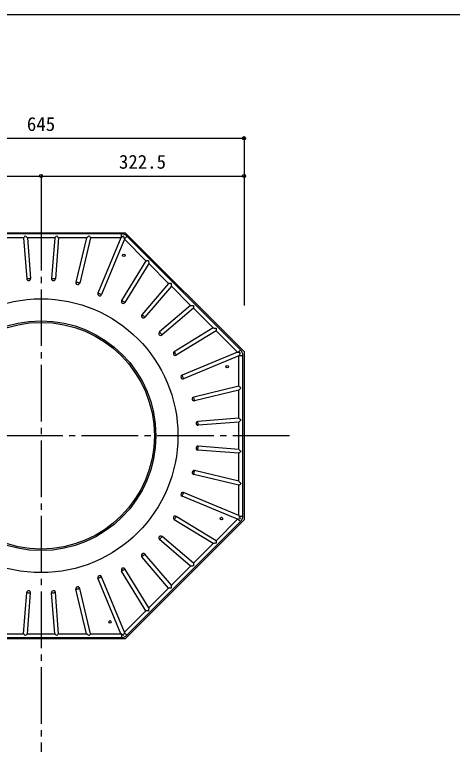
# Model space of a CAD drawing. Units: millimetres at full size, sheet at 1:10; details may follow other scales. Extents: x -1447 to 1393, y -1005 to 983.
# Drawn here: x -721 to -27, y -199 to 983 of the extents above; entities that cross this region are included whole.
import ezdxf
from ezdxf.enums import TextEntityAlignment as Align

# ---------------------------------------------------------------- set-up
doc = ezdxf.new("R2010")
doc.units = ezdxf.units.MM
doc.header["$LTSCALE"] = 10
doc.header["$PDMODE"] = 32
doc.header["$PDSIZE"] = 5
doc.linetypes.add('CHAIN2', pattern=[12, 9, -1, 1, -1])
for name, color, linetype in [('0-0_Defpoints', 7, 'Continuous'), ('1-0', 7, 'Continuous'), ('1-1', 7, 'CHAIN2'), ('1-8', 7, 'Continuous')]:
    doc.layers.add(name, color=color, linetype=linetype)
doc.styles.add('ＭＳ ゴシック', font='')
doc.styles.get('ＭＳ ゴシック').set_extended_font_data('MS Gothic')

msp = doc.modelspace()

# ---------------------------------------------------------------- linework, layer by layer
at = {"layer": '0-0_Defpoints'}
msp.add_lwpolyline([(-1446.63, -1004.65), (1393.37, -1004.65), (1393.37, 983.35), (-1446.63, 983.35)], close=True, dxfattribs=at)
at = {"layer": '1-0'}
for p, q in [((-813.27, 637.44), (-546.1, 637.44)), ((-552.08, 635.56), (-807.29, 635.56)), ((-707.54, 629.36), (-751.98, 629.36)), ((-707.54, 629.36), (-702.4, 564.05)), ((-658.05, 629.36), (-701.32, 629.36)), ((-658.05, 629.36), (-663.15, 564.54)), ((-607.39, 629.36), (-651.83, 629.36)), ((-607.39, 629.36), (-624.31, 558.88)), ((-552.8, 629.36), (-601.01, 629.36)), ((-552.8, 629.36), (-589.26, 541.35)), ((-552.08, 629.84), (-552.08, 635.56)), ((-512.99, 592.9), (-547.08, 626.99)), ((-357.19, 448.52), (-546.1, 637.44)), ((-362.74, 451.42), (-543.21, 631.88)), ((-512.99, 592.9), (-551.64, 529.83)), ((-477.05, 556.96), (-508.48, 588.39)), ((-477.05, 556.96), (-519.6, 507.15)), ((-442.06, 521.97), (-472.66, 552.57)), ((-442.06, 521.97), (-491.5, 479.74)), ((-406.24, 486.14), (-437.66, 517.57)), ((-406.24, 486.14), (-468.04, 448.27)), ((-367.64, 447.55), (-401.73, 481.64)), ((-367.64, 447.55), (-455.64, 411.1)), ((-365.27, 393.61), (-365.27, 441.82)), ((-364.78, 442.55), (-359.07, 442.55)), ((-359.07, 187.33), (-359.07, 442.55)), ((-357.19, 448.52), (-357.19, 181.36)), ((-365.27, 393.61), (-437.19, 376.34)), ((-365.27, 342.79), (-365.27, 387.24)), ((-365.27, 342.79), (-430.57, 337.65)), ((-365.27, 293.3), (-365.27, 336.57)), ((-365.27, 293.3), (-430.08, 298.4)), ((-365.27, 242.64), (-365.27, 287.08)), ((-365.27, 242.64), (-435.74, 259.56)), ((-365.27, 188.06), (-365.27, 236.27)), ((-365.27, 188.06), (-453.27, 224.51)), ((-546.1, -7.56), (-357.19, 181.36)), ((-543.21, -2), (-362.74, 178.46)), ((-401.73, 148.24), (-464.8, 186.89)), ((-401.73, 148.24), (-367.64, 182.33)), ((-437.66, 112.31), (-487.47, 154.85)), ((-437.66, 112.31), (-406.24, 143.73)), ((-472.66, 77.31), (-514.88, 126.75)), ((-472.66, 77.31), (-442.06, 107.91)), ((-508.48, 41.49), (-546.35, 103.29)), ((-547.08, 2.89), (-583.53, 90.9)), ((-601.01, 0.52), (-618.28, 72.44)), ((-508.48, 41.49), (-477.05, 72.91)), ((-701.32, 0.52), (-696.22, 65.34)), ((-651.83, 0.52), (-656.97, 65.82)), ((-547.08, 2.89), (-512.99, 36.98)), ((-751.98, 0.52), (-707.54, 0.52)), ((-701.32, 0.52), (-658.05, 0.52)), ((-651.83, 0.52), (-607.39, 0.52)), ((-601.01, 0.52), (-552.8, 0.52)), ((-552.08, 0.04), (-552.08, -5.68)), ((-546.1, -7.56), (-813.27, -7.56)), ((-807.29, -5.68), (-552.08, -5.68))]:
    msp.add_line(p, q, dxfattribs=at)
for points in [[(-707.54, 629.36), (-707.1, 629.83), (-706.58, 630.4), (-705.98, 631.04), (-705.34, 631.74), (-704.67, 632.46)], [(-704.67, 632.46), (-703.9, 631.74), (-703.14, 631.04), (-702.45, 630.4), (-701.83, 629.83), (-701.32, 629.36)], [(-701.32, 629.36), (-696.22, 564.54), (-696.83, 564.49), (-697.57, 564.43), (-698.42, 564.37), (-699.31, 564.3), (-700.2, 564.23), (-701.05, 564.16), (-701.79, 564.1), (-702.4, 564.05)], [(-651.83, 629.36), (-656.97, 564.05), (-657.58, 564.1), (-658.32, 564.16), (-659.17, 564.23), (-660.06, 564.3), (-660.96, 564.37), (-661.8, 564.43), (-662.55, 564.49), (-663.15, 564.54)], [(-658.05, 629.36), (-657.54, 629.83), (-656.92, 630.4), (-656.23, 631.04), (-655.48, 631.74), (-654.7, 632.46)], [(-654.7, 632.46), (-654.03, 631.74), (-653.39, 631.04), (-652.79, 630.4), (-652.27, 629.83), (-651.83, 629.36)], [(-601.01, 629.36), (-618.28, 557.43), (-618.87, 557.57), (-619.6, 557.75), (-620.42, 557.95), (-621.29, 558.16), (-622.17, 558.37), (-622.99, 558.56), (-623.72, 558.74), (-624.31, 558.88)], [(-607.39, 629.36), (-606.79, 629.83), (-606.07, 630.4), (-605.25, 631.04), (-604.37, 631.74), (-603.46, 632.46)], [(-603.46, 632.46), (-602.89, 631.74), (-602.34, 631.04), (-601.83, 630.4), (-601.39, 629.83), (-601.01, 629.36)], [(-547.25, 627.84), (-547.19, 627.53), (-547.13, 627.25), (-547.08, 626.99), (-583.53, 538.98), (-584.09, 539.21), (-584.78, 539.5), (-585.56, 539.83), (-586.39, 540.17), (-587.22, 540.51), (-588, 540.84), (-588.69, 541.12), (-589.26, 541.35)], [(-552.8, 629.36), (-552.58, 629.51), (-552.34, 629.67), (-552.08, 629.84)], [(-547.25, 627.84), (-546.79, 628.3), (-546.27, 628.82), (-545.71, 629.38), (-545.14, 629.95), (-544.57, 630.51), (-544.05, 631.04), (-543.59, 631.5), (-543.21, 631.88)], [(-512.99, 592.9), (-512.39, 592.97), (-511.67, 593.05), (-510.86, 593.15), (-509.98, 593.25), (-509.07, 593.36)], [(-509.07, 593.36), (-508.93, 592.21), (-508.8, 591.09), (-508.68, 590.06), (-508.57, 589.15), (-508.48, 588.39)], [(-508.48, 588.39), (-546.35, 526.59), (-546.87, 526.91), (-547.51, 527.3), (-548.23, 527.74), (-548.99, 528.21), (-549.76, 528.68), (-550.48, 529.12), (-551.12, 529.51), (-551.64, 529.83)], [(-477.05, 556.96), (-476.41, 556.99), (-475.64, 557.02), (-474.76, 557.05), (-473.82, 557.09), (-472.84, 557.13)], [(-472.84, 557.13), (-472.79, 556.07), (-472.75, 555.05), (-472.72, 554.1), (-472.68, 553.26), (-472.66, 552.57)], [(-472.66, 552.57), (-514.88, 503.13), (-515.34, 503.52), (-515.91, 504.01), (-516.56, 504.56), (-517.24, 505.14), (-517.92, 505.72), (-518.57, 506.27), (-519.13, 506.76), (-519.6, 507.15)], [(-442.06, 521.97), (-441.36, 521.94), (-440.52, 521.91), (-439.58, 521.87), (-438.56, 521.83), (-437.5, 521.79)], [(-437.5, 521.79), (-437.53, 520.81), (-437.57, 519.86), (-437.61, 518.99), (-437.64, 518.22), (-437.66, 517.57)], [(-437.66, 517.57), (-487.47, 475.03), (-487.87, 475.49), (-488.35, 476.06), (-488.9, 476.7), (-489.49, 477.38), (-490.07, 478.07), (-490.62, 478.71), (-491.1, 479.28), (-491.5, 479.74)], [(-406.24, 486.14), (-405.48, 486.05), (-404.56, 485.95), (-403.53, 485.82), (-402.42, 485.69), (-401.26, 485.56)], [(-401.26, 485.56), (-401.37, 484.65), (-401.48, 483.77), (-401.57, 482.95), (-401.66, 482.24), (-401.73, 481.64)], [(-401.73, 481.64), (-464.8, 442.99), (-465.11, 443.51), (-465.5, 444.14), (-465.95, 444.87), (-466.42, 445.63), (-466.88, 446.4), (-467.33, 447.12), (-467.72, 447.76), (-468.04, 448.27)], [(-366.78, 447.38), (-366.33, 447.83), (-365.81, 448.35), (-365.25, 448.91), (-364.67, 449.49), (-364.11, 450.05), (-363.59, 450.58), (-363.12, 451.04), (-362.74, 451.42)], [(-364.78, 442.55), (-364.96, 442.29), (-365.12, 442.04), (-365.27, 441.82), (-453.27, 405.37), (-453.5, 405.93), (-453.79, 406.62), (-454.11, 407.4), (-454.46, 408.23), (-454.8, 409.06), (-455.12, 409.84), (-455.41, 410.53), (-455.64, 411.1)], [(-367.64, 447.55), (-367.38, 447.5), (-367.09, 447.44), (-366.78, 447.38)], [(-365.27, 393.61), (-364.79, 393.24), (-364.22, 392.79), (-363.58, 392.28), (-362.89, 391.74), (-362.17, 391.17)], [(-362.17, 391.17), (-362.89, 390.26), (-363.58, 389.37), (-364.22, 388.56), (-364.79, 387.84), (-365.27, 387.24)], [(-365.27, 387.24), (-435.74, 370.32), (-435.89, 370.91), (-436.06, 371.63), (-436.26, 372.46), (-436.47, 373.33), (-436.68, 374.2), (-436.87, 375.03), (-437.05, 375.75), (-437.19, 376.34)], [(-365.27, 336.57), (-430.08, 331.47), (-430.13, 332.08), (-430.19, 332.83), (-430.26, 333.67), (-430.33, 334.56), (-430.4, 335.46), (-430.46, 336.3), (-430.52, 337.05), (-430.57, 337.65)], [(-365.27, 342.79), (-364.79, 342.36), (-364.22, 341.83), (-363.58, 341.24), (-362.89, 340.59), (-362.17, 339.93)], [(-362.17, 339.93), (-362.89, 339.15), (-363.58, 338.4), (-364.22, 337.7), (-364.79, 337.09), (-365.27, 336.57)], [(-365.27, 287.08), (-430.57, 292.22), (-430.52, 292.83), (-430.46, 293.58), (-430.4, 294.42), (-430.33, 295.31), (-430.26, 296.21), (-430.19, 297.05), (-430.13, 297.8), (-430.08, 298.4)], [(-365.27, 293.3), (-364.79, 292.79), (-364.22, 292.18), (-363.58, 291.48), (-362.89, 290.73), (-362.17, 289.95)], [(-362.17, 289.95), (-362.89, 289.28), (-363.58, 288.64), (-364.22, 288.05), (-364.79, 287.52), (-365.27, 287.08)], [(-365.27, 236.27), (-437.19, 253.53), (-437.05, 254.12), (-436.87, 254.85), (-436.68, 255.68), (-436.47, 256.55), (-436.26, 257.42), (-436.06, 258.24), (-435.89, 258.97), (-435.74, 259.56)], [(-365.27, 242.64), (-364.79, 242.04), (-364.22, 241.32), (-363.58, 240.5), (-362.89, 239.62), (-362.17, 238.71)], [(-362.17, 238.71), (-362.89, 238.14), (-363.58, 237.59), (-364.22, 237.09), (-364.79, 236.64), (-365.27, 236.27)], [(-366.78, 182.5), (-367.09, 182.44), (-367.38, 182.38), (-367.64, 182.33), (-455.64, 218.78), (-455.41, 219.34), (-455.12, 220.03), (-454.8, 220.82), (-454.46, 221.65), (-454.11, 222.47), (-453.79, 223.26), (-453.5, 223.95), (-453.27, 224.51)], [(-406.24, 143.73), (-468.04, 181.6), (-467.72, 182.12), (-467.33, 182.76), (-466.88, 183.48), (-466.42, 184.25), (-465.95, 185.01), (-465.5, 185.73), (-465.11, 186.37), (-464.8, 186.89)], [(-366.78, 182.5), (-366.33, 182.04), (-365.81, 181.52), (-365.25, 180.96), (-364.67, 180.39), (-364.11, 179.83), (-363.59, 179.3), (-363.12, 178.84), (-362.74, 178.46)], [(-365.27, 188.06), (-365.12, 187.83), (-364.96, 187.59), (-364.78, 187.33), (-359.07, 187.33)], [(-442.06, 107.91), (-491.5, 150.14), (-491.1, 150.6), (-490.62, 151.17), (-490.07, 151.81), (-489.49, 152.49), (-488.9, 153.18), (-488.35, 153.82), (-487.87, 154.39), (-487.47, 154.85)], [(-401.26, 144.32), (-402.42, 144.18), (-403.53, 144.05), (-404.56, 143.93), (-405.48, 143.82), (-406.24, 143.73)], [(-401.73, 148.24), (-401.66, 147.64), (-401.57, 146.92), (-401.48, 146.11), (-401.37, 145.23), (-401.26, 144.32)], [(-477.05, 72.91), (-519.6, 122.73), (-519.13, 123.12), (-518.57, 123.61), (-517.92, 124.16), (-517.24, 124.74), (-516.56, 125.32), (-515.91, 125.87), (-515.34, 126.36), (-514.88, 126.75)], [(-437.5, 108.09), (-438.56, 108.05), (-439.58, 108.01), (-440.52, 107.97), (-441.36, 107.94), (-442.06, 107.91)], [(-437.66, 112.31), (-437.64, 111.66), (-437.61, 110.89), (-437.57, 110.01), (-437.53, 109.07), (-437.5, 108.09)], [(-512.99, 36.98), (-551.64, 100.05), (-551.12, 100.37), (-550.48, 100.76), (-549.76, 101.2), (-548.99, 101.67), (-548.23, 102.14), (-547.51, 102.58), (-546.87, 102.97), (-546.35, 103.29)], [(-552.08, 0.04), (-552.34, 0.21), (-552.58, 0.37), (-552.8, 0.52), (-589.26, 88.52), (-588.69, 88.76), (-588, 89.04), (-587.22, 89.37), (-586.39, 89.71), (-585.56, 90.05), (-584.78, 90.38), (-584.09, 90.66), (-583.53, 90.9)], [(-607.39, 0.52), (-624.31, 71), (-623.72, 71.14), (-622.99, 71.31), (-622.17, 71.51), (-621.29, 71.72), (-620.42, 71.93), (-619.6, 72.13), (-618.87, 72.3), (-618.28, 72.44)], [(-472.84, 72.75), (-473.82, 72.79), (-474.76, 72.82), (-475.64, 72.86), (-476.41, 72.89), (-477.05, 72.91)], [(-472.66, 77.31), (-472.68, 76.61), (-472.72, 75.78), (-472.75, 74.83), (-472.79, 73.81), (-472.84, 72.75)], [(-707.54, 0.52), (-702.4, 65.82), (-701.79, 65.78), (-701.05, 65.72), (-700.2, 65.65), (-699.31, 65.58), (-698.42, 65.51), (-697.57, 65.44), (-696.83, 65.39), (-696.22, 65.34)], [(-658.05, 0.52), (-663.15, 65.34), (-662.55, 65.39), (-661.8, 65.44), (-660.96, 65.51), (-660.06, 65.58), (-659.17, 65.65), (-658.32, 65.72), (-657.58, 65.78), (-656.97, 65.82)], [(-509.07, 36.52), (-509.98, 36.62), (-510.86, 36.73), (-511.67, 36.82), (-512.39, 36.91), (-512.99, 36.98)], [(-508.48, 41.49), (-508.57, 40.73), (-508.68, 39.82), (-508.8, 38.79), (-508.93, 37.67), (-509.07, 36.52)], [(-704.67, -2.58), (-705.34, -1.86), (-705.98, -1.17), (-706.58, -0.52), (-707.1, 0.05), (-707.54, 0.52)], [(-701.32, 0.52), (-701.83, 0.05), (-702.45, -0.52), (-703.14, -1.17), (-703.9, -1.86), (-704.67, -2.58)], [(-654.7, -2.58), (-655.48, -1.86), (-656.23, -1.17), (-656.92, -0.52), (-657.54, 0.05), (-658.05, 0.52)], [(-651.83, 0.52), (-652.27, 0.05), (-652.79, -0.52), (-653.39, -1.17), (-654.03, -1.86), (-654.7, -2.58)], [(-603.46, -2.58), (-604.37, -1.86), (-605.25, -1.17), (-606.07, -0.52), (-606.79, 0.05), (-607.39, 0.52)], [(-601.01, 0.52), (-601.39, 0.05), (-601.83, -0.52), (-602.34, -1.17), (-602.89, -1.86), (-603.46, -2.58)], [(-547.08, 2.89), (-547.13, 2.63), (-547.19, 2.34), (-547.25, 2.04)], [(-547.25, 2.04), (-546.79, 1.58), (-546.27, 1.06), (-545.71, 0.5), (-545.14, -0.07), (-544.57, -0.64), (-544.05, -1.16), (-543.59, -1.62), (-543.21, -2)]]:
    msp.add_lwpolyline(points, dxfattribs=at)
for centre, radius in [((-548.08, 601.53), 2), ((-679.69, 314.94), 217.5), ((-679.69, 314.94), 182.5), ((-679.69, 314.94), 180), ((-383.98, 424.53), 2), ((-393.1, 183.33), 2), ((-570.1, 19.23), 2)]:
    msp.add_circle(centre, radius, dxfattribs=at)
for centre, radius, start, end in [((-552.08, 623.01), 12.55, 44.99949, 90.00054), ((-540.01, 611.21), 22.2, 112.39281, 122.94508), ((-568.35, 623.39), 21.57, 11.89954, 22.76266), ((-699.31, 564.3), 3.1, 184.50022, 4.49985), ((-660.06, 564.3), 3.1, 175.50001, 355.49991), ((-621.29, 558.16), 3.1, 166.49987, 346.50021), ((-586.39, 540.17), 3.1, 157.50028, 337.49983), ((-548.99, 528.21), 3.1, 148.50007, 328.50017), ((-517.24, 505.14), 3.1, 139.5, 319.50007), ((-489.49, 477.38), 3.1, 130.49989, 310.49987), ((-371.62, 442.55), 12.55, 0, 44.99975), ((-466.42, 445.63), 3.1, 121.49985, 301.50014), ((-371.33, 425.95), 21.9, 67.32028, 78.01727), ((-382.71, 454.25), 21.41, 326.85885, 337.80327), ((-454.46, 408.23), 3.1, 112.4999, 292.50004), ((-436.47, 373.33), 3.1, 103.49997, 283.49992), ((-430.33, 334.56), 3.1, 94.49991, 274.50018), ((-430.33, 295.31), 3.1, 85.49973, 265.50019), ((-436.47, 256.55), 3.1, 76.49991, 256.50019), ((-454.46, 221.65), 3.1, 67.49997, 247.50014), ((-466.42, 184.25), 3.1, 58.49992, 238.50016), ((-371.23, 203.61), 21.57, 281.89986, 292.76259), ((-383.39, 175.27), 22.17, 22.38585, 32.95203), ((-371.62, 187.33), 12.55, 315.00012, 0), ((-489.49, 152.49), 3.1, 49.49989, 229.50026), ((-517.24, 124.74), 3.1, 40.50005, 220.5001), ((-548.99, 101.67), 3.1, 31.49985, 211.50014), ((-586.39, 89.71), 3.1, 22.4999, 202.49999), ((-621.29, 71.72), 3.1, 13.49992, 193.5), ((-699.31, 65.58), 3.1, 355.5, 175.49992), ((-660.06, 65.58), 3.1, 4.49996, 184.50011), ((-540.37, 17.96), 21.41, 236.85988, 247.80298), ((-568.73, 6.6), 21.97, 337.33642, 348.00113), ((-552.08, 6.87), 12.55, 270.00009, 314.99988)]:
    msp.add_arc(centre, radius, start, end, dxfattribs=at)
at = {"layer": '1-1'}
for p, q in [((-679.69, 667.44), (-679.69, -187.08)), ((-285.23, 314.94), (-1032.19, 314.94))]:
    msp.add_line(p, q, dxfattribs=at)
at = {"layer": '1-8'}
for p, q in [((-1002.19, 787.44), (-357.19, 787.44)), ((-357.19, 787.44), (-357.19, 727.44)), ((-1002.19, 727.44), (-679.69, 727.44)), ((-679.69, 727.44), (-679.69, 667.44)), ((-679.69, 727.44), (-357.19, 727.44)), ((-357.19, 727.44), (-357.19, 521.79))]:
    msp.add_line(p, q, dxfattribs=at)
for p in [(-357.19, 787.44), (-679.69, 727.44), (-357.19, 727.44)]:
    msp.add_point(p, dxfattribs=at)

# ---------------------------------------------------------------- texts
at = {"layer": '1-8', "style": 'ＭＳ ゴシック'}
for s, p in [('645', (-702.19, 792.44)), ('322.5', (-555.94, 732.44))]:
    msp.add_text(s, height=21.99, dxfattribs=at).set_placement(p, align=Align.BOTTOM_LEFT)

doc.saveas('drawing.dxf')
